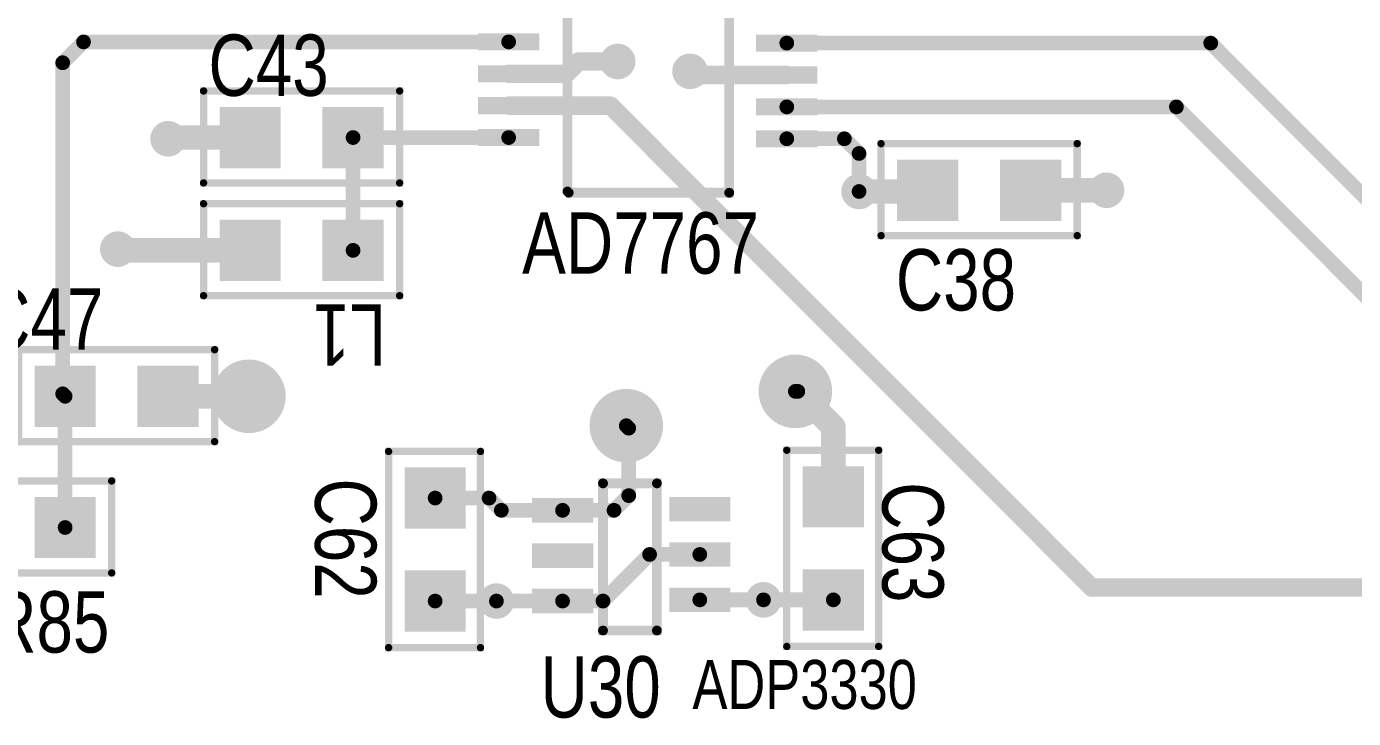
# Model space of a CAD drawing. Extents: x 0 to 8.76, y 0.02 to 4.83.
# Drawn here: x 2.212 to 3.295, y 3.304 to 3.869 of the extents above; entities that cross this region are included whole.
import ezdxf

# ---------------------------------------------------------------- set-up
doc = ezdxf.new("R2010")
doc.units = 0

msp = doc.modelspace()

# ---------------------------------------------------------------- linework, layer by layer
at = {"layer": 'DRL'}
for points, const_width in [([(2.689, 3.84, 1), (2.699, 3.84, 1)], 0.01), ([(2.689, 3.84, 1), (2.699, 3.84, 1)], 0.01), ([(2.748, 3.832, 1), (2.758, 3.832, 1)], 0.01), ([(2.748, 3.832, 1), (2.758, 3.832, 1)], 0.01), ([(2.322, 3.777, 1), (2.332, 3.777, 1)], 0.01), ([(2.322, 3.777, 1), (2.332, 3.777, 1)], 0.01), ([(2.322, 3.777, 1), (2.332, 3.777, 1)], 0.01), ([(2.886, 3.734, 1), (2.896, 3.734, 1)], 0.01), ([(3.088, 3.735, 1), (3.098, 3.735, 1)], 0.01), ([(3.088, 3.735, 1), (3.098, 3.735, 1)], 0.01), ([(2.281, 3.687, 1), (2.291, 3.687, 1)], 0.01), ([(2.383, 3.567, 1), (2.403, 3.567, 1)], 0.02), ([(2.383, 3.567, 1), (2.403, 3.567, 1)], 0.02), ([(2.829, 3.571, 1), (2.849, 3.571, 1)], 0.02), ([(2.829, 3.571, 1), (2.849, 3.571, 1)], 0.02), ([(2.829, 3.571, 1), (2.849, 3.571, 1)], 0.02), ([(2.691, 3.543, 1), (2.711, 3.543, 1)], 0.02), ([(2.59, 3.4, 1), (2.6, 3.4, 1)], 0.01), ([(2.808, 3.401, 1), (2.818, 3.401, 1)], 0.01)]:
    msp.add_lwpolyline(points, format="xyb", close=True, dxfattribs=dict(at, const_width=const_width))
at = {"layer": 'FAB'}
for points, const_width in [([(2.689, 3.84, 1), (2.699, 3.84, 1)], 0.01), ([(2.689, 3.84, 1), (2.699, 3.84, 1)], 0.01), ([(2.748, 3.832, 1), (2.758, 3.832, 1)], 0.01), ([(2.748, 3.832, 1), (2.758, 3.832, 1)], 0.01), ([(2.322, 3.777, 1), (2.332, 3.777, 1)], 0.01), ([(2.322, 3.777, 1), (2.332, 3.777, 1)], 0.01), ([(2.322, 3.777, 1), (2.332, 3.777, 1)], 0.01), ([(2.886, 3.734, 1), (2.896, 3.734, 1)], 0.01), ([(3.088, 3.735, 1), (3.098, 3.735, 1)], 0.01), ([(3.088, 3.735, 1), (3.098, 3.735, 1)], 0.01), ([(2.281, 3.687, 1), (2.291, 3.687, 1)], 0.01), ([(2.383, 3.567, 1), (2.403, 3.567, 1)], 0.02), ([(2.383, 3.567, 1), (2.403, 3.567, 1)], 0.02), ([(2.829, 3.571, 1), (2.849, 3.571, 1)], 0.02), ([(2.829, 3.571, 1), (2.849, 3.571, 1)], 0.02), ([(2.829, 3.571, 1), (2.849, 3.571, 1)], 0.02), ([(2.691, 3.543, 1), (2.711, 3.543, 1)], 0.02), ([(2.59, 3.4, 1), (2.6, 3.4, 1)], 0.01), ([(2.808, 3.401, 1), (2.818, 3.401, 1)], 0.01)]:
    msp.add_lwpolyline(points, format="xyb", close=True, dxfattribs=dict(at, const_width=const_width))
at = {"layer": 'GND'}
for points, const_width in [([(2.688, 3.84, 1), (2.7, 3.84, 1)], 0.012), ([(2.688, 3.84, 1), (2.7, 3.84, 1)], 0.012), ([(2.747, 3.832, 1), (2.759, 3.832, 1)], 0.012), ([(2.747, 3.832, 1), (2.759, 3.832, 1)], 0.012), ([(2.321, 3.777, 1), (2.333, 3.777, 1)], 0.012), ([(2.321, 3.777, 1), (2.333, 3.777, 1)], 0.012), ([(2.321, 3.777, 1), (2.333, 3.777, 1)], 0.012), ([(2.885, 3.734, 1), (2.897, 3.734, 1)], 0.012), ([(3.087, 3.735, 1), (3.099, 3.735, 1)], 0.012), ([(3.087, 3.735, 1), (3.099, 3.735, 1)], 0.012), ([(2.28, 3.687, 1), (2.292, 3.687, 1)], 0.012), ([(2.381, 3.567, 1), (2.405, 3.567, 1)], 0.025), ([(2.381, 3.567, 1), (2.405, 3.567, 1)], 0.025), ([(2.827, 3.571, 1), (2.851, 3.571, 1)], 0.025), ([(2.827, 3.571, 1), (2.851, 3.571, 1)], 0.025), ([(2.827, 3.571, 1), (2.851, 3.571, 1)], 0.025), ([(2.689, 3.543, 1), (2.713, 3.543, 1)], 0.025), ([(2.589, 3.4, 1), (2.601, 3.4, 1)], 0.012), ([(2.807, 3.401, 1), (2.819, 3.401, 1)], 0.012)]:
    msp.add_lwpolyline(points, format="xyb", close=True, dxfattribs=dict(at, const_width=const_width))
at = {"layer": 'I10'}
for points, const_width in [([(2.688, 3.84, 1), (2.7, 3.84, 1)], 0.012), ([(2.688, 3.84, 1), (2.7, 3.84, 1)], 0.012), ([(2.747, 3.832, 1), (2.759, 3.832, 1)], 0.012), ([(2.747, 3.832, 1), (2.759, 3.832, 1)], 0.012), ([(2.321, 3.777, 1), (2.333, 3.777, 1)], 0.012), ([(2.321, 3.777, 1), (2.333, 3.777, 1)], 0.012), ([(2.321, 3.777, 1), (2.333, 3.777, 1)], 0.012), ([(2.885, 3.734, 1), (2.897, 3.734, 1)], 0.012), ([(3.087, 3.735, 1), (3.099, 3.735, 1)], 0.012), ([(3.087, 3.735, 1), (3.099, 3.735, 1)], 0.012), ([(2.28, 3.687, 1), (2.292, 3.687, 1)], 0.012), ([(2.381, 3.567, 1), (2.405, 3.567, 1)], 0.025), ([(2.381, 3.567, 1), (2.405, 3.567, 1)], 0.025), ([(2.827, 3.571, 1), (2.851, 3.571, 1)], 0.025), ([(2.827, 3.571, 1), (2.851, 3.571, 1)], 0.025), ([(2.827, 3.571, 1), (2.851, 3.571, 1)], 0.025), ([(2.689, 3.543, 1), (2.713, 3.543, 1)], 0.025), ([(2.589, 3.4, 1), (2.601, 3.4, 1)], 0.012), ([(2.807, 3.401, 1), (2.819, 3.401, 1)], 0.012)]:
    msp.add_lwpolyline(points, format="xyb", close=True, dxfattribs=dict(at, const_width=const_width))
at = {"layer": 'I11'}
for points, const_width in [([(2.688, 3.84, 1), (2.7, 3.84, 1)], 0.012), ([(2.688, 3.84, 1), (2.7, 3.84, 1)], 0.012), ([(2.747, 3.832, 1), (2.759, 3.832, 1)], 0.012), ([(2.747, 3.832, 1), (2.759, 3.832, 1)], 0.012), ([(2.321, 3.777, 1), (2.333, 3.777, 1)], 0.012), ([(2.321, 3.777, 1), (2.333, 3.777, 1)], 0.012), ([(2.321, 3.777, 1), (2.333, 3.777, 1)], 0.012), ([(2.885, 3.734, 1), (2.897, 3.734, 1)], 0.012), ([(3.087, 3.735, 1), (3.099, 3.735, 1)], 0.012), ([(3.087, 3.735, 1), (3.099, 3.735, 1)], 0.012), ([(2.28, 3.687, 1), (2.292, 3.687, 1)], 0.012), ([(2.381, 3.567, 1), (2.405, 3.567, 1)], 0.025), ([(2.381, 3.567, 1), (2.405, 3.567, 1)], 0.025), ([(2.827, 3.571, 1), (2.851, 3.571, 1)], 0.025), ([(2.827, 3.571, 1), (2.851, 3.571, 1)], 0.025), ([(2.827, 3.571, 1), (2.851, 3.571, 1)], 0.025), ([(2.689, 3.543, 1), (2.713, 3.543, 1)], 0.025), ([(2.589, 3.4, 1), (2.601, 3.4, 1)], 0.012), ([(2.807, 3.401, 1), (2.819, 3.401, 1)], 0.012)]:
    msp.add_lwpolyline(points, format="xyb", close=True, dxfattribs=dict(at, const_width=const_width))
at = {"layer": 'I12'}
for points, const_width in [([(2.688, 3.84, 1), (2.7, 3.84, 1)], 0.012), ([(2.688, 3.84, 1), (2.7, 3.84, 1)], 0.012), ([(2.747, 3.832, 1), (2.759, 3.832, 1)], 0.012), ([(2.747, 3.832, 1), (2.759, 3.832, 1)], 0.012), ([(2.321, 3.777, 1), (2.333, 3.777, 1)], 0.012), ([(2.321, 3.777, 1), (2.333, 3.777, 1)], 0.012), ([(2.321, 3.777, 1), (2.333, 3.777, 1)], 0.012), ([(2.885, 3.734, 1), (2.897, 3.734, 1)], 0.012), ([(3.087, 3.735, 1), (3.099, 3.735, 1)], 0.012), ([(3.087, 3.735, 1), (3.099, 3.735, 1)], 0.012), ([(2.28, 3.687, 1), (2.292, 3.687, 1)], 0.012), ([(2.381, 3.567, 1), (2.405, 3.567, 1)], 0.025), ([(2.381, 3.567, 1), (2.405, 3.567, 1)], 0.025), ([(2.827, 3.571, 1), (2.851, 3.571, 1)], 0.025), ([(2.827, 3.571, 1), (2.851, 3.571, 1)], 0.025), ([(2.827, 3.571, 1), (2.851, 3.571, 1)], 0.025), ([(2.689, 3.543, 1), (2.713, 3.543, 1)], 0.025), ([(2.589, 3.4, 1), (2.601, 3.4, 1)], 0.012), ([(2.807, 3.401, 1), (2.819, 3.401, 1)], 0.012)]:
    msp.add_lwpolyline(points, format="xyb", close=True, dxfattribs=dict(at, const_width=const_width))
at = {"layer": 'IN3'}
for points, const_width in [([(2.688, 3.84, 1), (2.7, 3.84, 1)], 0.012), ([(2.688, 3.84, 1), (2.7, 3.84, 1)], 0.012), ([(2.747, 3.832, 1), (2.759, 3.832, 1)], 0.012), ([(2.747, 3.832, 1), (2.759, 3.832, 1)], 0.012), ([(2.321, 3.777, 1), (2.333, 3.777, 1)], 0.012), ([(2.321, 3.777, 1), (2.333, 3.777, 1)], 0.012), ([(2.321, 3.777, 1), (2.333, 3.777, 1)], 0.012), ([(2.885, 3.734, 1), (2.897, 3.734, 1)], 0.012), ([(3.087, 3.735, 1), (3.099, 3.735, 1)], 0.012), ([(3.087, 3.735, 1), (3.099, 3.735, 1)], 0.012), ([(2.28, 3.687, 1), (2.292, 3.687, 1)], 0.012), ([(2.381, 3.567, 1), (2.405, 3.567, 1)], 0.025), ([(2.381, 3.567, 1), (2.405, 3.567, 1)], 0.025), ([(2.827, 3.571, 1), (2.851, 3.571, 1)], 0.025), ([(2.827, 3.571, 1), (2.851, 3.571, 1)], 0.025), ([(2.827, 3.571, 1), (2.851, 3.571, 1)], 0.025), ([(2.689, 3.543, 1), (2.713, 3.543, 1)], 0.025), ([(2.589, 3.4, 1), (2.601, 3.4, 1)], 0.012), ([(2.807, 3.401, 1), (2.819, 3.401, 1)], 0.012)]:
    msp.add_lwpolyline(points, format="xyb", close=True, dxfattribs=dict(at, const_width=const_width))
at = {"layer": 'IN4'}
for points, const_width in [([(2.688, 3.84, 1), (2.7, 3.84, 1)], 0.012), ([(2.688, 3.84, 1), (2.7, 3.84, 1)], 0.012), ([(2.747, 3.832, 1), (2.759, 3.832, 1)], 0.012), ([(2.747, 3.832, 1), (2.759, 3.832, 1)], 0.012), ([(2.321, 3.777, 1), (2.333, 3.777, 1)], 0.012), ([(2.321, 3.777, 1), (2.333, 3.777, 1)], 0.012), ([(2.321, 3.777, 1), (2.333, 3.777, 1)], 0.012), ([(2.885, 3.734, 1), (2.897, 3.734, 1)], 0.012), ([(3.087, 3.735, 1), (3.099, 3.735, 1)], 0.012), ([(3.087, 3.735, 1), (3.099, 3.735, 1)], 0.012), ([(2.28, 3.687, 1), (2.292, 3.687, 1)], 0.012), ([(2.381, 3.567, 1), (2.405, 3.567, 1)], 0.025), ([(2.381, 3.567, 1), (2.405, 3.567, 1)], 0.025), ([(2.827, 3.571, 1), (2.851, 3.571, 1)], 0.025), ([(2.827, 3.571, 1), (2.851, 3.571, 1)], 0.025), ([(2.827, 3.571, 1), (2.851, 3.571, 1)], 0.025), ([(2.689, 3.543, 1), (2.713, 3.543, 1)], 0.025), ([(2.589, 3.4, 1), (2.601, 3.4, 1)], 0.012), ([(2.807, 3.401, 1), (2.819, 3.401, 1)], 0.012)]:
    msp.add_lwpolyline(points, format="xyb", close=True, dxfattribs=dict(at, const_width=const_width))
at = {"layer": 'IN5'}
for points, const_width in [([(2.688, 3.84, 1), (2.7, 3.84, 1)], 0.012), ([(2.688, 3.84, 1), (2.7, 3.84, 1)], 0.012), ([(2.747, 3.832, 1), (2.759, 3.832, 1)], 0.012), ([(2.747, 3.832, 1), (2.759, 3.832, 1)], 0.012), ([(2.321, 3.777, 1), (2.333, 3.777, 1)], 0.012), ([(2.321, 3.777, 1), (2.333, 3.777, 1)], 0.012), ([(2.321, 3.777, 1), (2.333, 3.777, 1)], 0.012), ([(2.885, 3.734, 1), (2.897, 3.734, 1)], 0.012), ([(3.087, 3.735, 1), (3.099, 3.735, 1)], 0.012), ([(3.087, 3.735, 1), (3.099, 3.735, 1)], 0.012), ([(2.28, 3.687, 1), (2.292, 3.687, 1)], 0.012), ([(2.381, 3.567, 1), (2.405, 3.567, 1)], 0.025), ([(2.381, 3.567, 1), (2.405, 3.567, 1)], 0.025), ([(2.827, 3.571, 1), (2.851, 3.571, 1)], 0.025), ([(2.827, 3.571, 1), (2.851, 3.571, 1)], 0.025), ([(2.827, 3.571, 1), (2.851, 3.571, 1)], 0.025), ([(2.689, 3.543, 1), (2.713, 3.543, 1)], 0.025), ([(2.589, 3.4, 1), (2.601, 3.4, 1)], 0.012), ([(2.807, 3.401, 1), (2.819, 3.401, 1)], 0.012)]:
    msp.add_lwpolyline(points, format="xyb", close=True, dxfattribs=dict(at, const_width=const_width))
at = {"layer": 'IN6'}
for points, const_width in [([(2.688, 3.84, 1), (2.7, 3.84, 1)], 0.012), ([(2.688, 3.84, 1), (2.7, 3.84, 1)], 0.012), ([(2.747, 3.832, 1), (2.759, 3.832, 1)], 0.012), ([(2.747, 3.832, 1), (2.759, 3.832, 1)], 0.012), ([(2.321, 3.777, 1), (2.333, 3.777, 1)], 0.012), ([(2.321, 3.777, 1), (2.333, 3.777, 1)], 0.012), ([(2.321, 3.777, 1), (2.333, 3.777, 1)], 0.012), ([(2.885, 3.734, 1), (2.897, 3.734, 1)], 0.012), ([(3.087, 3.735, 1), (3.099, 3.735, 1)], 0.012), ([(3.087, 3.735, 1), (3.099, 3.735, 1)], 0.012), ([(2.28, 3.687, 1), (2.292, 3.687, 1)], 0.012), ([(2.381, 3.567, 1), (2.405, 3.567, 1)], 0.025), ([(2.381, 3.567, 1), (2.405, 3.567, 1)], 0.025), ([(2.827, 3.571, 1), (2.851, 3.571, 1)], 0.025), ([(2.827, 3.571, 1), (2.851, 3.571, 1)], 0.025), ([(2.827, 3.571, 1), (2.851, 3.571, 1)], 0.025), ([(2.689, 3.543, 1), (2.713, 3.543, 1)], 0.025), ([(2.589, 3.4, 1), (2.601, 3.4, 1)], 0.012), ([(2.807, 3.401, 1), (2.819, 3.401, 1)], 0.012)]:
    msp.add_lwpolyline(points, format="xyb", close=True, dxfattribs=dict(at, const_width=const_width))
at = {"layer": 'IN7'}
for points, const_width in [([(2.688, 3.84, 1), (2.7, 3.84, 1)], 0.012), ([(2.688, 3.84, 1), (2.7, 3.84, 1)], 0.012), ([(2.747, 3.832, 1), (2.759, 3.832, 1)], 0.012), ([(2.747, 3.832, 1), (2.759, 3.832, 1)], 0.012), ([(2.321, 3.777, 1), (2.333, 3.777, 1)], 0.012), ([(2.321, 3.777, 1), (2.333, 3.777, 1)], 0.012), ([(2.321, 3.777, 1), (2.333, 3.777, 1)], 0.012), ([(2.885, 3.734, 1), (2.897, 3.734, 1)], 0.012), ([(3.087, 3.735, 1), (3.099, 3.735, 1)], 0.012), ([(3.087, 3.735, 1), (3.099, 3.735, 1)], 0.012), ([(2.28, 3.687, 1), (2.292, 3.687, 1)], 0.012), ([(2.381, 3.567, 1), (2.405, 3.567, 1)], 0.025), ([(2.381, 3.567, 1), (2.405, 3.567, 1)], 0.025), ([(2.827, 3.571, 1), (2.851, 3.571, 1)], 0.025), ([(2.827, 3.571, 1), (2.851, 3.571, 1)], 0.025), ([(2.827, 3.571, 1), (2.851, 3.571, 1)], 0.025), ([(2.689, 3.543, 1), (2.713, 3.543, 1)], 0.025), ([(2.589, 3.4, 1), (2.601, 3.4, 1)], 0.012), ([(2.807, 3.401, 1), (2.819, 3.401, 1)], 0.012)]:
    msp.add_lwpolyline(points, format="xyb", close=True, dxfattribs=dict(at, const_width=const_width))
at = {"layer": 'IN8'}
for points, const_width in [([(2.688, 3.84, 1), (2.7, 3.84, 1)], 0.012), ([(2.688, 3.84, 1), (2.7, 3.84, 1)], 0.012), ([(2.747, 3.832, 1), (2.759, 3.832, 1)], 0.012), ([(2.747, 3.832, 1), (2.759, 3.832, 1)], 0.012), ([(2.321, 3.777, 1), (2.333, 3.777, 1)], 0.012), ([(2.321, 3.777, 1), (2.333, 3.777, 1)], 0.012), ([(2.321, 3.777, 1), (2.333, 3.777, 1)], 0.012), ([(2.885, 3.734, 1), (2.897, 3.734, 1)], 0.012), ([(3.087, 3.735, 1), (3.099, 3.735, 1)], 0.012), ([(3.087, 3.735, 1), (3.099, 3.735, 1)], 0.012), ([(2.28, 3.687, 1), (2.292, 3.687, 1)], 0.012), ([(2.381, 3.567, 1), (2.405, 3.567, 1)], 0.025), ([(2.381, 3.567, 1), (2.405, 3.567, 1)], 0.025), ([(2.827, 3.571, 1), (2.851, 3.571, 1)], 0.025), ([(2.827, 3.571, 1), (2.851, 3.571, 1)], 0.025), ([(2.827, 3.571, 1), (2.851, 3.571, 1)], 0.025), ([(2.689, 3.543, 1), (2.713, 3.543, 1)], 0.025), ([(2.589, 3.4, 1), (2.601, 3.4, 1)], 0.012), ([(2.807, 3.401, 1), (2.819, 3.401, 1)], 0.012)]:
    msp.add_lwpolyline(points, format="xyb", close=True, dxfattribs=dict(at, const_width=const_width))
at = {"layer": 'IN9'}
for points, const_width in [([(2.688, 3.84, 1), (2.7, 3.84, 1)], 0.012), ([(2.688, 3.84, 1), (2.7, 3.84, 1)], 0.012), ([(2.747, 3.832, 1), (2.759, 3.832, 1)], 0.012), ([(2.747, 3.832, 1), (2.759, 3.832, 1)], 0.012), ([(2.321, 3.777, 1), (2.333, 3.777, 1)], 0.012), ([(2.321, 3.777, 1), (2.333, 3.777, 1)], 0.012), ([(2.321, 3.777, 1), (2.333, 3.777, 1)], 0.012), ([(2.885, 3.734, 1), (2.897, 3.734, 1)], 0.012), ([(3.087, 3.735, 1), (3.099, 3.735, 1)], 0.012), ([(3.087, 3.735, 1), (3.099, 3.735, 1)], 0.012), ([(2.28, 3.687, 1), (2.292, 3.687, 1)], 0.012), ([(2.381, 3.567, 1), (2.405, 3.567, 1)], 0.025), ([(2.381, 3.567, 1), (2.405, 3.567, 1)], 0.025), ([(2.827, 3.571, 1), (2.851, 3.571, 1)], 0.025), ([(2.827, 3.571, 1), (2.851, 3.571, 1)], 0.025), ([(2.827, 3.571, 1), (2.851, 3.571, 1)], 0.025), ([(2.689, 3.543, 1), (2.713, 3.543, 1)], 0.025), ([(2.589, 3.4, 1), (2.601, 3.4, 1)], 0.012), ([(2.807, 3.401, 1), (2.819, 3.401, 1)], 0.012)]:
    msp.add_lwpolyline(points, format="xyb", close=True, dxfattribs=dict(at, const_width=const_width))
at = {"layer": 'NOT'}
for points, const_width in [([(2.689, 3.84, 1), (2.699, 3.84, 1)], 0.01), ([(2.689, 3.84, 1), (2.699, 3.84, 1)], 0.01), ([(2.748, 3.832, 1), (2.758, 3.832, 1)], 0.01), ([(2.748, 3.832, 1), (2.758, 3.832, 1)], 0.01), ([(2.322, 3.777, 1), (2.332, 3.777, 1)], 0.01), ([(2.322, 3.777, 1), (2.332, 3.777, 1)], 0.01), ([(2.322, 3.777, 1), (2.332, 3.777, 1)], 0.01), ([(2.886, 3.734, 1), (2.896, 3.734, 1)], 0.01), ([(3.088, 3.735, 1), (3.098, 3.735, 1)], 0.01), ([(3.088, 3.735, 1), (3.098, 3.735, 1)], 0.01), ([(2.281, 3.687, 1), (2.291, 3.687, 1)], 0.01), ([(2.383, 3.567, 1), (2.403, 3.567, 1)], 0.02), ([(2.383, 3.567, 1), (2.403, 3.567, 1)], 0.02), ([(2.829, 3.571, 1), (2.849, 3.571, 1)], 0.02), ([(2.829, 3.571, 1), (2.849, 3.571, 1)], 0.02), ([(2.829, 3.571, 1), (2.849, 3.571, 1)], 0.02), ([(2.691, 3.543, 1), (2.711, 3.543, 1)], 0.02), ([(2.59, 3.4, 1), (2.6, 3.4, 1)], 0.01), ([(2.808, 3.401, 1), (2.818, 3.401, 1)], 0.01)]:
    msp.add_lwpolyline(points, format="xyb", close=True, dxfattribs=dict(at, const_width=const_width))
at = {"layer": 'PWR'}
for points, const_width in [([(2.688, 3.84, 1), (2.7, 3.84, 1)], 0.012), ([(2.688, 3.84, 1), (2.7, 3.84, 1)], 0.012), ([(2.747, 3.832, 1), (2.759, 3.832, 1)], 0.012), ([(2.747, 3.832, 1), (2.759, 3.832, 1)], 0.012), ([(2.321, 3.777, 1), (2.333, 3.777, 1)], 0.012), ([(2.321, 3.777, 1), (2.333, 3.777, 1)], 0.012), ([(2.321, 3.777, 1), (2.333, 3.777, 1)], 0.012), ([(2.885, 3.734, 1), (2.897, 3.734, 1)], 0.012), ([(3.087, 3.735, 1), (3.099, 3.735, 1)], 0.012), ([(3.087, 3.735, 1), (3.099, 3.735, 1)], 0.012), ([(2.28, 3.687, 1), (2.292, 3.687, 1)], 0.012), ([(2.381, 3.567, 1), (2.405, 3.567, 1)], 0.025), ([(2.381, 3.567, 1), (2.405, 3.567, 1)], 0.025), ([(2.827, 3.571, 1), (2.851, 3.571, 1)], 0.025), ([(2.827, 3.571, 1), (2.851, 3.571, 1)], 0.025), ([(2.827, 3.571, 1), (2.851, 3.571, 1)], 0.025), ([(2.689, 3.543, 1), (2.713, 3.543, 1)], 0.025), ([(2.589, 3.4, 1), (2.601, 3.4, 1)], 0.012), ([(2.807, 3.401, 1), (2.819, 3.401, 1)], 0.012)]:
    msp.add_lwpolyline(points, format="xyb", close=True, dxfattribs=dict(at, const_width=const_width))
at = {"layer": 'SMT'}
for points, const_width in [([(2.687, 3.84, 1), (2.701, 3.84, 1)], 0.015), ([(2.687, 3.84, 1), (2.701, 3.84, 1)], 0.015), ([(2.746, 3.832, 1), (2.76, 3.832, 1)], 0.015), ([(2.746, 3.832, 1), (2.76, 3.832, 1)], 0.015), ([(2.32, 3.777, 1), (2.334, 3.777, 1)], 0.015), ([(2.32, 3.777, 1), (2.334, 3.777, 1)], 0.015), ([(2.32, 3.777, 1), (2.334, 3.777, 1)], 0.015), ([(2.884, 3.734, 1), (2.898, 3.734, 1)], 0.015), ([(3.086, 3.735, 1), (3.1, 3.735, 1)], 0.015), ([(3.086, 3.735, 1), (3.1, 3.735, 1)], 0.015), ([(2.279, 3.687, 1), (2.293, 3.687, 1)], 0.015), ([(2.378, 3.567, 1), (2.408, 3.567, 1)], 0.03), ([(2.378, 3.567, 1), (2.408, 3.567, 1)], 0.03), ([(2.824, 3.571, 1), (2.854, 3.571, 1)], 0.03), ([(2.824, 3.571, 1), (2.854, 3.571, 1)], 0.03), ([(2.824, 3.571, 1), (2.854, 3.571, 1)], 0.03), ([(2.686, 3.543, 1), (2.716, 3.543, 1)], 0.03), ([(2.588, 3.4, 1), (2.602, 3.4, 1)], 0.015), ([(2.806, 3.401, 1), (2.82, 3.401, 1)], 0.015)]:
    msp.add_lwpolyline(points, format="xyb", close=True, dxfattribs=dict(at, const_width=const_width))
for points in [[(2.58, 3.849), (2.63, 3.849), (2.58, 3.863), (2.63, 3.863)], [(2.807, 3.848), (2.857, 3.848), (2.807, 3.862), (2.857, 3.862)], [(2.58, 3.823), (2.63, 3.823), (2.58, 3.837), (2.63, 3.837)], [(2.807, 3.822), (2.857, 3.822), (2.807, 3.836), (2.857, 3.836)], [(2.369, 3.753), (2.419, 3.753), (2.369, 3.803), (2.419, 3.803)], [(2.453, 3.753), (2.503, 3.753), (2.453, 3.803), (2.503, 3.803)], [(2.58, 3.797), (2.63, 3.797), (2.58, 3.811), (2.63, 3.811)], [(2.807, 3.796), (2.857, 3.796), (2.807, 3.81), (2.857, 3.81)], [(2.58, 3.771), (2.63, 3.771), (2.58, 3.785), (2.63, 3.785)], [(2.807, 3.77), (2.857, 3.77), (2.807, 3.784), (2.857, 3.784)], [(2.922, 3.71), (2.972, 3.71), (2.922, 3.76), (2.972, 3.76)], [(3.006, 3.71), (3.056, 3.71), (3.006, 3.76), (3.056, 3.76)], [(2.369, 3.661), (2.419, 3.661), (2.369, 3.711), (2.419, 3.711)], [(2.453, 3.661), (2.503, 3.661), (2.453, 3.711), (2.503, 3.711)], [(2.218, 3.542), (2.268, 3.542), (2.218, 3.592), (2.268, 3.592)], [(2.302, 3.542), (2.352, 3.542), (2.302, 3.592), (2.352, 3.592)], [(2.52, 3.459), (2.57, 3.459), (2.52, 3.509), (2.57, 3.509)], [(2.845, 3.46), (2.895, 3.46), (2.845, 3.51), (2.895, 3.51)], [(2.218, 3.435), (2.268, 3.435), (2.218, 3.485), (2.268, 3.485)], [(2.624, 3.464), (2.674, 3.464), (2.624, 3.484), (2.674, 3.484)], [(2.736, 3.465), (2.786, 3.465), (2.736, 3.485), (2.786, 3.485)], [(2.624, 3.427), (2.674, 3.427), (2.624, 3.447), (2.674, 3.447)], [(2.736, 3.428), (2.786, 3.428), (2.736, 3.448), (2.786, 3.448)], [(2.52, 3.375), (2.57, 3.375), (2.52, 3.425), (2.57, 3.425)], [(2.845, 3.376), (2.895, 3.376), (2.845, 3.426), (2.895, 3.426)], [(2.624, 3.39), (2.674, 3.39), (2.624, 3.41), (2.674, 3.41)], [(2.736, 3.391), (2.786, 3.391), (2.736, 3.411), (2.786, 3.411)]]:
    msp.add_solid(points, dxfattribs=at)
at = {"layer": 'SPT'}
for points in [[(2.58, 3.849), (2.63, 3.849), (2.58, 3.863), (2.63, 3.863)], [(2.807, 3.848), (2.857, 3.848), (2.807, 3.862), (2.857, 3.862)], [(2.58, 3.823), (2.63, 3.823), (2.58, 3.837), (2.63, 3.837)], [(2.807, 3.822), (2.857, 3.822), (2.807, 3.836), (2.857, 3.836)], [(2.369, 3.753), (2.419, 3.753), (2.369, 3.803), (2.419, 3.803)], [(2.453, 3.753), (2.503, 3.753), (2.453, 3.803), (2.503, 3.803)], [(2.58, 3.797), (2.63, 3.797), (2.58, 3.811), (2.63, 3.811)], [(2.807, 3.796), (2.857, 3.796), (2.807, 3.81), (2.857, 3.81)], [(2.58, 3.771), (2.63, 3.771), (2.58, 3.785), (2.63, 3.785)], [(2.807, 3.77), (2.857, 3.77), (2.807, 3.784), (2.857, 3.784)], [(2.922, 3.71), (2.972, 3.71), (2.922, 3.76), (2.972, 3.76)], [(3.006, 3.71), (3.056, 3.71), (3.006, 3.76), (3.056, 3.76)], [(2.369, 3.661), (2.419, 3.661), (2.369, 3.711), (2.419, 3.711)], [(2.453, 3.661), (2.503, 3.661), (2.453, 3.711), (2.503, 3.711)], [(2.218, 3.542), (2.268, 3.542), (2.218, 3.592), (2.268, 3.592)], [(2.302, 3.542), (2.352, 3.542), (2.302, 3.592), (2.352, 3.592)], [(2.52, 3.459), (2.57, 3.459), (2.52, 3.509), (2.57, 3.509)], [(2.845, 3.46), (2.895, 3.46), (2.845, 3.51), (2.895, 3.51)], [(2.218, 3.435), (2.268, 3.435), (2.218, 3.485), (2.268, 3.485)], [(2.624, 3.464), (2.674, 3.464), (2.624, 3.484), (2.674, 3.484)], [(2.736, 3.465), (2.786, 3.465), (2.736, 3.485), (2.786, 3.485)], [(2.624, 3.427), (2.674, 3.427), (2.624, 3.447), (2.674, 3.447)], [(2.736, 3.428), (2.786, 3.428), (2.736, 3.448), (2.786, 3.448)], [(2.52, 3.375), (2.57, 3.375), (2.52, 3.425), (2.57, 3.425)], [(2.845, 3.376), (2.895, 3.376), (2.845, 3.426), (2.895, 3.426)], [(2.624, 3.39), (2.674, 3.39), (2.624, 3.41), (2.674, 3.41)], [(2.736, 3.391), (2.786, 3.391), (2.736, 3.411), (2.786, 3.411)]]:
    msp.add_solid(points, dxfattribs=at)
at = {"layer": 'SST'}
for points, const_width in [([(2.784, 4.011), (2.654, 4.011), (2.653, 4.01), (2.653, 3.734), (2.654, 3.733), (2.785, 3.733), (2.785, 4.01), (2.784, 4.011)], 0.008), ([(2.516, 3.741), (2.356, 3.741), (2.356, 3.741), (2.356, 3.816), (2.516, 3.816), (2.516, 3.741)], 0.006), ([(2.909, 3.773), (3.069, 3.773), (3.069, 3.773), (3.069, 3.698), (2.909, 3.698), (2.909, 3.773)], 0.006), ([(2.356, 3.724), (2.516, 3.724), (2.516, 3.724), (2.516, 3.649), (2.356, 3.649), (2.356, 3.724)], 0.006), ([(2.365, 3.53), (2.205, 3.53), (2.205, 3.53), (2.205, 3.605), (2.365, 3.605), (2.365, 3.53)], 0.006), ([(2.507, 3.362), (2.507, 3.522), (2.507, 3.522), (2.582, 3.522), (2.582, 3.362), (2.507, 3.362)], 0.006), ([(2.832, 3.363), (2.832, 3.523), (2.832, 3.523), (2.907, 3.523), (2.907, 3.363), (2.832, 3.363)], 0.006), ([(2.281, 3.423), (2.121, 3.423), (2.121, 3.423), (2.121, 3.498), (2.281, 3.498), (2.281, 3.423)], 0.006), ([(2.726, 3.496), (2.726, 3.376), (2.682, 3.376), (2.682, 3.496), (2.726, 3.496)], 0.008)]:
    msp.add_lwpolyline(points, close=True, dxfattribs=dict(at, const_width=const_width))
for points, const_width in [([(2.3545, 3.816, 1), (2.3575, 3.816, 1)], 0.003), ([(2.5145, 3.816, 1), (2.5175, 3.816, 1)], 0.003), ([(2.9075, 3.773, 1), (2.9105, 3.773, 1)], 0.003), ([(2.9075, 3.773, 1), (2.9105, 3.773, 1)], 0.003), ([(3.0675, 3.773, 1), (3.0705, 3.773, 1)], 0.003), ([(3.0675, 3.773, 1), (3.0705, 3.773, 1)], 0.003), ([(2.3545, 3.741, 1), (2.3575, 3.741, 1)], 0.003), ([(2.3545, 3.741, 1), (2.3575, 3.741, 1)], 0.003), ([(2.5145, 3.741, 1), (2.5175, 3.741, 1)], 0.003), ([(2.5145, 3.741, 1), (2.5175, 3.741, 1)], 0.003), ([(2.651, 3.734, 1), (2.655, 3.734, 1)], 0.004), ([(2.652, 3.733, 1), (2.656, 3.733, 1)], 0.004), ([(2.783, 3.733, 1), (2.787, 3.733, 1)], 0.004), ([(2.3545, 3.724, 1), (2.3575, 3.724, 1)], 0.003), ([(2.3545, 3.724, 1), (2.3575, 3.724, 1)], 0.003), ([(2.5145, 3.724, 1), (2.5175, 3.724, 1)], 0.003), ([(2.5145, 3.724, 1), (2.5175, 3.724, 1)], 0.003), ([(2.9075, 3.698, 1), (2.9105, 3.698, 1)], 0.003), ([(3.0675, 3.698, 1), (3.0705, 3.698, 1)], 0.003), ([(2.3545, 3.649, 1), (2.3575, 3.649, 1)], 0.003), ([(2.5145, 3.649, 1), (2.5175, 3.649, 1)], 0.003), ([(2.3635, 3.605, 1), (2.3665, 3.605, 1)], 0.003), ([(2.3635, 3.53, 1), (2.3665, 3.53, 1)], 0.003), ([(2.3635, 3.53, 1), (2.3665, 3.53, 1)], 0.003), ([(2.5055, 3.522, 1), (2.5085, 3.522, 1)], 0.003), ([(2.5055, 3.522, 1), (2.5085, 3.522, 1)], 0.003), ([(2.5805, 3.522, 1), (2.5835, 3.522, 1)], 0.003), ([(2.8305, 3.523, 1), (2.8335, 3.523, 1)], 0.003), ([(2.8305, 3.523, 1), (2.8335, 3.523, 1)], 0.003), ([(2.9055, 3.523, 1), (2.9085, 3.523, 1)], 0.003), ([(2.2795, 3.498, 1), (2.2825, 3.498, 1)], 0.003), ([(2.68, 3.496, 1), (2.684, 3.496, 1)], 0.004), ([(2.724, 3.496, 1), (2.728, 3.496, 1)], 0.004), ([(2.724, 3.496, 1), (2.728, 3.496, 1)], 0.004), ([(2.2795, 3.423, 1), (2.2825, 3.423, 1)], 0.003), ([(2.2795, 3.423, 1), (2.2825, 3.423, 1)], 0.003), ([(2.68, 3.376, 1), (2.684, 3.376, 1)], 0.004), ([(2.724, 3.376, 1), (2.728, 3.376, 1)], 0.004), ([(2.5055, 3.362, 1), (2.5085, 3.362, 1)], 0.003), ([(2.5055, 3.362, 1), (2.5085, 3.362, 1)], 0.003), ([(2.5805, 3.362, 1), (2.5835, 3.362, 1)], 0.003), ([(2.8305, 3.363, 1), (2.8335, 3.363, 1)], 0.003), ([(2.8305, 3.363, 1), (2.8335, 3.363, 1)], 0.003), ([(2.9055, 3.363, 1), (2.9085, 3.363, 1)], 0.003)]:
    msp.add_lwpolyline(points, format="xyb", close=True, dxfattribs=dict(at, const_width=const_width))
at = {"layer": 'TOP'}
for points, const_width in [([(2.258, 3.856), (2.241, 3.839)], 0.012), ([(2.605, 3.856), (2.258, 3.856)], 0.012), ([(2.832, 3.855), (3.178, 3.855)], 0.012), ([(3.178, 3.855), (3.322, 3.711)], 0.012), ([(2.241, 3.839), (2.241, 3.569)], 0.012), ([(2.652, 3.83), (2.662, 3.84)], 0.015), ([(2.662, 3.84), (2.652, 3.83)], 0.015), ([(2.662, 3.84), (2.694, 3.84)], 0.015), ([(2.694, 3.84), (2.662, 3.84)], 0.015), ([(2.605, 3.83), (2.652, 3.83)], 0.015), ([(2.652, 3.83), (2.605, 3.83)], 0.015), ([(2.754, 3.832), (2.753, 3.832)], 0.02), ([(2.754, 3.832), (2.753, 3.832)], 0.02), ([(2.757, 3.829), (2.754, 3.832)], 0.02), ([(2.757, 3.829), (2.754, 3.832)], 0.02), ([(2.832, 3.829), (2.757, 3.829)], 0.015), ([(2.832, 3.829), (2.757, 3.829)], 0.015), ([(2.605, 3.804), (2.688, 3.804)], 0.015), ([(2.688, 3.804), (3.081, 3.411)], 0.015), ([(2.832, 3.803), (3.15, 3.803)], 0.012), ([(3.15, 3.803), (3.342, 3.611)], 0.012), ([(2.327, 3.777), (2.326, 3.778)], 0.02), ([(2.326, 3.778), (2.394, 3.778)], 0.02), ([(2.327, 3.777), (2.326, 3.778)], 0.02), ([(2.326, 3.778), (2.394, 3.778)], 0.02), ([(2.327, 3.777), (2.326, 3.778)], 0.02), ([(2.326, 3.778), (2.394, 3.778)], 0.02), ([(2.478, 3.778), (2.605, 3.778)], 0.012), ([(2.478, 3.686), (2.478, 3.778)], 0.012), ([(2.832, 3.777), (2.879, 3.777)], 0.012), ([(2.879, 3.777), (2.891, 3.765)], 0.012), ([(2.891, 3.765), (2.891, 3.734)], 0.012), ([(2.891, 3.734), (2.946, 3.734)], 0.02), ([(2.946, 3.734), (2.947, 3.735)], 0.02), ([(3.093, 3.735), (3.031, 3.735)], 0.02), ([(3.031, 3.735), (3.093, 3.735)], 0.02), ([(2.286, 3.687), (2.286, 3.686)], 0.02), ([(2.286, 3.686), (2.394, 3.686)], 0.02), ([(2.241, 3.569), (2.243, 3.567)], 0.012), ([(2.327, 3.567), (2.393, 3.567)], 0.02), ([(2.393, 3.567), (2.327, 3.567)], 0.02), ([(2.841, 3.571), (2.87, 3.542)], 0.02), ([(2.841, 3.571), (2.87, 3.542)], 0.02), ([(2.87, 3.542), (2.841, 3.571)], 0.02), ([(2.839, 3.571), (2.841, 3.571)], 0.012), ([(2.839, 3.571), (2.841, 3.571)], 0.012), ([(2.841, 3.571), (2.839, 3.571)], 0.012), ([(2.243, 3.46), (2.243, 3.567)], 0.012), ([(2.701, 3.543), (2.703, 3.541)], 0.012), ([(2.703, 3.541), (2.703, 3.486)], 0.012), ([(2.87, 3.542), (2.87, 3.485)], 0.02), ([(2.87, 3.542), (2.87, 3.485)], 0.02), ([(2.87, 3.485), (2.87, 3.542)], 0.02), ([(2.545, 3.484), (2.589, 3.484)], 0.012), ([(2.589, 3.484), (2.599, 3.474)], 0.012), ([(2.703, 3.486), (2.691, 3.474)], 0.012), ([(2.599, 3.474), (2.649, 3.474)], 0.012), ([(2.691, 3.474), (2.649, 3.474)], 0.012), ([(2.72, 3.438), (2.682, 3.4)], 0.012), ([(2.761, 3.438), (2.72, 3.438)], 0.012), ([(3.081, 3.411), (3.647, 3.411)], 0.015), ([(2.545, 3.4), (2.595, 3.4)], 0.012), ([(2.595, 3.4), (2.649, 3.4)], 0.012), ([(2.682, 3.4), (2.649, 3.4)], 0.012), ([(2.761, 3.401), (2.813, 3.401)], 0.012), ([(2.813, 3.401), (2.87, 3.401)], 0.012)]:
    msp.add_lwpolyline(points, dxfattribs=dict(at, const_width=const_width))
for points, const_width in [([(2.255, 3.856, 1), (2.261, 3.856, 1)], 0.006), ([(2.255, 3.856, 1), (2.261, 3.856, 1)], 0.006), ([(2.602, 3.856, 1), (2.608, 3.856, 1)], 0.006), ([(2.829, 3.855, 1), (2.835, 3.855, 1)], 0.006), ([(3.175, 3.855, 1), (3.181, 3.855, 1)], 0.006), ([(3.175, 3.855, 1), (3.181, 3.855, 1)], 0.006), ([(2.238, 3.839, 1), (2.244, 3.839, 1)], 0.006), ([(2.238, 3.839, 1), (2.244, 3.839, 1)], 0.006), ([(2.6582, 3.84, 1), (2.6658, 3.84, 1)], 0.0075), ([(2.6582, 3.84, 1), (2.6658, 3.84, 1)], 0.0075), ([(2.6582, 3.84, 1), (2.6658, 3.84, 1)], 0.0075), ([(2.6582, 3.84, 1), (2.6658, 3.84, 1)], 0.0075), ([(2.688, 3.84, 1), (2.7, 3.84, 1)], 0.012), ([(2.688, 3.84, 1), (2.7, 3.84, 1)], 0.012), ([(2.6902, 3.84, 1), (2.6978, 3.84, 1)], 0.0075), ([(2.6902, 3.84, 1), (2.6978, 3.84, 1)], 0.0075), ([(2.6012, 3.83, 1), (2.6088, 3.83, 1)], 0.0075), ([(2.6012, 3.83, 1), (2.6088, 3.83, 1)], 0.0075), ([(2.6483, 3.83, 1), (2.6558, 3.83, 1)], 0.0075), ([(2.6483, 3.83, 1), (2.6558, 3.83, 1)], 0.0075), ([(2.6483, 3.83, 1), (2.6558, 3.83, 1)], 0.0075), ([(2.6483, 3.83, 1), (2.6558, 3.83, 1)], 0.0075), ([(2.747, 3.832, 1), (2.759, 3.832, 1)], 0.012), ([(2.747, 3.832, 1), (2.759, 3.832, 1)], 0.012), ([(2.748, 3.832, 1), (2.758, 3.832, 1)], 0.01), ([(2.748, 3.832, 1), (2.758, 3.832, 1)], 0.01), ([(2.749, 3.832, 1), (2.759, 3.832, 1)], 0.01), ([(2.749, 3.832, 1), (2.759, 3.832, 1)], 0.01), ([(2.749, 3.832, 1), (2.759, 3.832, 1)], 0.01), ([(2.749, 3.832, 1), (2.759, 3.832, 1)], 0.01), ([(2.752, 3.829, 1), (2.762, 3.829, 1)], 0.01), ([(2.752, 3.829, 1), (2.762, 3.829, 1)], 0.01), ([(2.7533, 3.829, 1), (2.7608, 3.829, 1)], 0.0075), ([(2.7533, 3.829, 1), (2.7608, 3.829, 1)], 0.0075), ([(2.8282, 3.829, 1), (2.8358, 3.829, 1)], 0.0075), ([(2.8282, 3.829, 1), (2.8358, 3.829, 1)], 0.0075), ([(2.6012, 3.804, 1), (2.6088, 3.804, 1)], 0.0075), ([(2.6843, 3.804, 1), (2.6918, 3.804, 1)], 0.0075), ([(2.6843, 3.804, 1), (2.6918, 3.804, 1)], 0.0075), ([(2.829, 3.803, 1), (2.835, 3.803, 1)], 0.006), ([(3.147, 3.803, 1), (3.153, 3.803, 1)], 0.006), ([(3.147, 3.803, 1), (3.153, 3.803, 1)], 0.006), ([(2.321, 3.777, 1), (2.333, 3.777, 1)], 0.012), ([(2.321, 3.777, 1), (2.333, 3.777, 1)], 0.012), ([(2.321, 3.777, 1), (2.333, 3.777, 1)], 0.012), ([(2.321, 3.778, 1), (2.331, 3.778, 1)], 0.01), ([(2.321, 3.778, 1), (2.331, 3.778, 1)], 0.01), ([(2.321, 3.778, 1), (2.331, 3.778, 1)], 0.01), ([(2.321, 3.778, 1), (2.331, 3.778, 1)], 0.01), ([(2.321, 3.778, 1), (2.331, 3.778, 1)], 0.01), ([(2.321, 3.778, 1), (2.331, 3.778, 1)], 0.01), ([(2.322, 3.777, 1), (2.332, 3.777, 1)], 0.01), ([(2.322, 3.777, 1), (2.332, 3.777, 1)], 0.01), ([(2.322, 3.777, 1), (2.332, 3.777, 1)], 0.01), ([(2.389, 3.778, 1), (2.399, 3.778, 1)], 0.01), ([(2.389, 3.778, 1), (2.399, 3.778, 1)], 0.01), ([(2.389, 3.778, 1), (2.399, 3.778, 1)], 0.01), ([(2.475, 3.778, 1), (2.481, 3.778, 1)], 0.006), ([(2.475, 3.778, 1), (2.481, 3.778, 1)], 0.006), ([(2.602, 3.778, 1), (2.608, 3.778, 1)], 0.006), ([(2.829, 3.777, 1), (2.835, 3.777, 1)], 0.006), ([(2.876, 3.777, 1), (2.882, 3.777, 1)], 0.006), ([(2.876, 3.777, 1), (2.882, 3.777, 1)], 0.006), ([(2.888, 3.765, 1), (2.894, 3.765, 1)], 0.006), ([(2.888, 3.765, 1), (2.894, 3.765, 1)], 0.006), ([(2.885, 3.734, 1), (2.897, 3.734, 1)], 0.012), ([(2.886, 3.734, 1), (2.896, 3.734, 1)], 0.01), ([(2.888, 3.734, 1), (2.894, 3.734, 1)], 0.006), ([(2.941, 3.734, 1), (2.951, 3.734, 1)], 0.01), ([(2.941, 3.734, 1), (2.951, 3.734, 1)], 0.01), ([(2.942, 3.735, 1), (2.952, 3.735, 1)], 0.01), ([(3.026, 3.735, 1), (3.036, 3.735, 1)], 0.01), ([(3.026, 3.735, 1), (3.036, 3.735, 1)], 0.01), ([(3.087, 3.735, 1), (3.099, 3.735, 1)], 0.012), ([(3.087, 3.735, 1), (3.099, 3.735, 1)], 0.012), ([(3.088, 3.735, 1), (3.098, 3.735, 1)], 0.01), ([(3.088, 3.735, 1), (3.098, 3.735, 1)], 0.01), ([(2.28, 3.687, 1), (2.292, 3.687, 1)], 0.012), ([(2.281, 3.687, 1), (2.291, 3.687, 1)], 0.01), ([(2.281, 3.686, 1), (2.291, 3.686, 1)], 0.01), ([(2.281, 3.686, 1), (2.291, 3.686, 1)], 0.01), ([(2.389, 3.686, 1), (2.399, 3.686, 1)], 0.01), ([(2.475, 3.686, 1), (2.481, 3.686, 1)], 0.006), ([(2.381, 3.567, 1), (2.405, 3.567, 1)], 0.025), ([(2.381, 3.567, 1), (2.405, 3.567, 1)], 0.025), ([(2.827, 3.571, 1), (2.851, 3.571, 1)], 0.025), ([(2.827, 3.571, 1), (2.851, 3.571, 1)], 0.025), ([(2.827, 3.571, 1), (2.851, 3.571, 1)], 0.025), ([(2.238, 3.569, 1), (2.244, 3.569, 1)], 0.006), ([(2.238, 3.569, 1), (2.244, 3.569, 1)], 0.006), ([(2.322, 3.567, 1), (2.332, 3.567, 1)], 0.01), ([(2.322, 3.567, 1), (2.332, 3.567, 1)], 0.01), ([(2.388, 3.567, 1), (2.398, 3.567, 1)], 0.01), ([(2.388, 3.567, 1), (2.398, 3.567, 1)], 0.01), ([(2.836, 3.571, 1), (2.846, 3.571, 1)], 0.01), ([(2.836, 3.571, 1), (2.846, 3.571, 1)], 0.01), ([(2.836, 3.571, 1), (2.846, 3.571, 1)], 0.01), ([(2.836, 3.571, 1), (2.842, 3.571, 1)], 0.006), ([(2.836, 3.571, 1), (2.842, 3.571, 1)], 0.006), ([(2.836, 3.571, 1), (2.842, 3.571, 1)], 0.006), ([(2.838, 3.571, 1), (2.844, 3.571, 1)], 0.006), ([(2.838, 3.571, 1), (2.844, 3.571, 1)], 0.006), ([(2.838, 3.571, 1), (2.844, 3.571, 1)], 0.006), ([(2.24, 3.567, 1), (2.246, 3.567, 1)], 0.006), ([(2.24, 3.567, 1), (2.246, 3.567, 1)], 0.006), ([(2.689, 3.543, 1), (2.713, 3.543, 1)], 0.025), ([(2.698, 3.543, 1), (2.704, 3.543, 1)], 0.006), ([(2.7, 3.541, 1), (2.706, 3.541, 1)], 0.006), ([(2.7, 3.541, 1), (2.706, 3.541, 1)], 0.006), ([(2.865, 3.542, 1), (2.875, 3.542, 1)], 0.01), ([(2.865, 3.542, 1), (2.875, 3.542, 1)], 0.01), ([(2.865, 3.542, 1), (2.875, 3.542, 1)], 0.01), ([(2.865, 3.542, 1), (2.875, 3.542, 1)], 0.01), ([(2.865, 3.542, 1), (2.875, 3.542, 1)], 0.01), ([(2.865, 3.542, 1), (2.875, 3.542, 1)], 0.01), ([(2.542, 3.484, 1), (2.548, 3.484, 1)], 0.006), ([(2.586, 3.484, 1), (2.592, 3.484, 1)], 0.006), ([(2.586, 3.484, 1), (2.592, 3.484, 1)], 0.006), ([(2.7, 3.486, 1), (2.706, 3.486, 1)], 0.006), ([(2.7, 3.486, 1), (2.706, 3.486, 1)], 0.006), ([(2.865, 3.485, 1), (2.875, 3.485, 1)], 0.01), ([(2.865, 3.485, 1), (2.875, 3.485, 1)], 0.01), ([(2.865, 3.485, 1), (2.875, 3.485, 1)], 0.01), ([(2.596, 3.474, 1), (2.602, 3.474, 1)], 0.006), ([(2.596, 3.474, 1), (2.602, 3.474, 1)], 0.006), ([(2.646, 3.474, 1), (2.652, 3.474, 1)], 0.006), ([(2.646, 3.474, 1), (2.652, 3.474, 1)], 0.006), ([(2.688, 3.474, 1), (2.694, 3.474, 1)], 0.006), ([(2.688, 3.474, 1), (2.694, 3.474, 1)], 0.006), ([(2.24, 3.46, 1), (2.246, 3.46, 1)], 0.006), ([(2.717, 3.438, 1), (2.723, 3.438, 1)], 0.006), ([(2.717, 3.438, 1), (2.723, 3.438, 1)], 0.006), ([(2.758, 3.438, 1), (2.764, 3.438, 1)], 0.006), ([(2.589, 3.4, 1), (2.601, 3.4, 1)], 0.012), ([(2.807, 3.401, 1), (2.819, 3.401, 1)], 0.012), ([(3.0772, 3.411, 1), (3.0848, 3.411, 1)], 0.0075), ([(3.0772, 3.411, 1), (3.0848, 3.411, 1)], 0.0075), ([(2.542, 3.4, 1), (2.548, 3.4, 1)], 0.006), ([(2.592, 3.4, 1), (2.598, 3.4, 1)], 0.006), ([(2.592, 3.4, 1), (2.598, 3.4, 1)], 0.006), ([(2.646, 3.4, 1), (2.652, 3.4, 1)], 0.006), ([(2.646, 3.4, 1), (2.652, 3.4, 1)], 0.006), ([(2.679, 3.4, 1), (2.685, 3.4, 1)], 0.006), ([(2.679, 3.4, 1), (2.685, 3.4, 1)], 0.006), ([(2.758, 3.401, 1), (2.764, 3.401, 1)], 0.006), ([(2.81, 3.401, 1), (2.816, 3.401, 1)], 0.006), ([(2.81, 3.401, 1), (2.816, 3.401, 1)], 0.006), ([(2.867, 3.401, 1), (2.873, 3.401, 1)], 0.006)]:
    msp.add_lwpolyline(points, format="xyb", close=True, dxfattribs=dict(at, const_width=const_width))
for points in [[(2.58, 3.849), (2.63, 3.849), (2.58, 3.863), (2.63, 3.863)], [(2.807, 3.848), (2.857, 3.848), (2.807, 3.862), (2.857, 3.862)], [(2.58, 3.823), (2.63, 3.823), (2.58, 3.837), (2.63, 3.837)], [(2.807, 3.822), (2.857, 3.822), (2.807, 3.836), (2.857, 3.836)], [(2.369, 3.753), (2.419, 3.753), (2.369, 3.803), (2.419, 3.803)], [(2.453, 3.753), (2.503, 3.753), (2.453, 3.803), (2.503, 3.803)], [(2.58, 3.797), (2.63, 3.797), (2.58, 3.811), (2.63, 3.811)], [(2.807, 3.796), (2.857, 3.796), (2.807, 3.81), (2.857, 3.81)], [(2.58, 3.771), (2.63, 3.771), (2.58, 3.785), (2.63, 3.785)], [(2.807, 3.77), (2.857, 3.77), (2.807, 3.784), (2.857, 3.784)], [(2.922, 3.71), (2.972, 3.71), (2.922, 3.76), (2.972, 3.76)], [(3.006, 3.71), (3.056, 3.71), (3.006, 3.76), (3.056, 3.76)], [(2.369, 3.661), (2.419, 3.661), (2.369, 3.711), (2.419, 3.711)], [(2.453, 3.661), (2.503, 3.661), (2.453, 3.711), (2.503, 3.711)], [(2.218, 3.542), (2.268, 3.542), (2.218, 3.592), (2.268, 3.592)], [(2.302, 3.542), (2.352, 3.542), (2.302, 3.592), (2.352, 3.592)], [(2.52, 3.459), (2.57, 3.459), (2.52, 3.509), (2.57, 3.509)], [(2.845, 3.46), (2.895, 3.46), (2.845, 3.51), (2.895, 3.51)], [(2.218, 3.435), (2.268, 3.435), (2.218, 3.485), (2.268, 3.485)], [(2.624, 3.464), (2.674, 3.464), (2.624, 3.484), (2.674, 3.484)], [(2.736, 3.465), (2.786, 3.465), (2.736, 3.485), (2.786, 3.485)], [(2.624, 3.427), (2.674, 3.427), (2.624, 3.447), (2.674, 3.447)], [(2.736, 3.428), (2.786, 3.428), (2.736, 3.448), (2.786, 3.448)], [(2.52, 3.375), (2.57, 3.375), (2.52, 3.425), (2.57, 3.425)], [(2.845, 3.376), (2.895, 3.376), (2.845, 3.426), (2.895, 3.426)], [(2.624, 3.39), (2.674, 3.39), (2.624, 3.41), (2.674, 3.41)], [(2.736, 3.391), (2.786, 3.391), (2.736, 3.411), (2.786, 3.411)]]:
    msp.add_solid(points, dxfattribs=at)

# ---------------------------------------------------------------- texts
at = {"layer": 'SST', "width": 0.8}
for s, height, p in [('C43', 0.05, (2.36, 3.812)), ('AD7767', 0.05, (2.616, 3.667)), ('C47', 0.05, (2.176, 3.605)), ('R85', 0.05, (2.181, 3.358)), ('ADP3330', 0.04, (2.755, 3.312))]:
    msp.add_text(s, height=height, dxfattribs=at).set_placement(p)
for s, rotation, p in [('C38', 360, (2.921, 3.637)), ('L1', 180, (2.505, 3.642)), ('C62', 270, (2.447, 3.5)), ('C63', 270, (2.91, 3.497)), ('U30', 360, (2.631, 3.305))]:
    msp.add_text(s, height=0.05, rotation=rotation, dxfattribs=at).set_placement(p)

doc.saveas('drawing.dxf')
